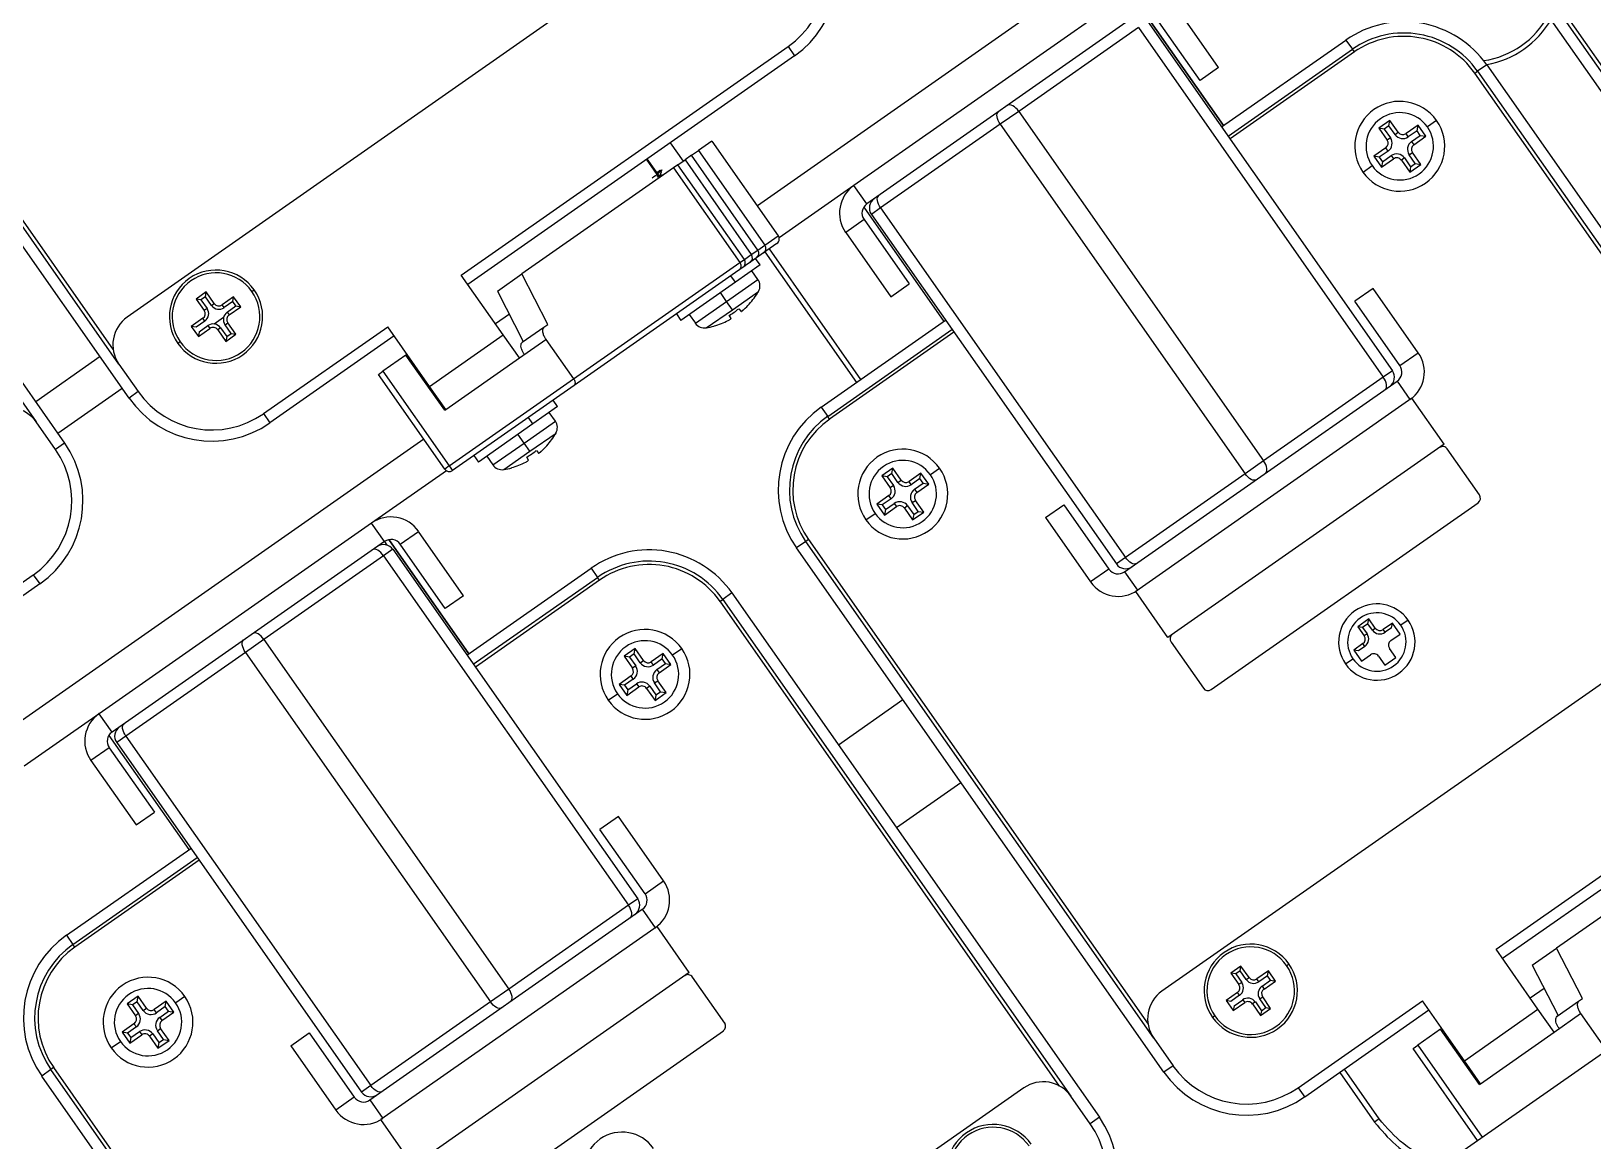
# Model space of a CAD drawing. Header units: millimetres. Extents: x 152904052 to 153933663, y 538271515 to 539240469.
# Drawn here: x 153458911.6 to 153459050.6, y 538574038.8 to 538574137.6 of the extents above; entities that cross this region are included whole.
import ezdxf

# ---------------------------------------------------------------- set-up
doc = ezdxf.new("R2010")
doc.units = ezdxf.units.MM
doc.layers.add('POWR', color=5, linetype='Continuous')

msp = doc.modelspace()

# ---------------------------------------------------------------- linework, layer by layer
at = {"layer": 'POWR', "color": 7}
for p, q in [((153458888.67, 538574152.41), (153458918.9, 538574109.25)), ((153458920.3, 538574104.97), (153458887.61, 538574151.66)), ((153458919.4, 538574108), (153458888.43, 538574152.24)), ((153458975.02, 538574150.61), (153458920.14, 538574112.18)), ((153459013.7, 538574148.34), (153458976.22, 538574122.09)), ((153458881.05, 538574147.07), (153458912.03, 538574102.84)), ((153458881.87, 538574147.65), (153458914.57, 538574100.96)), ((153459009.06, 538574140.87), (153458984.81, 538574123.9)), ((153459017.25, 538574134.4), (153459013.24, 538574140.14)), ((153459010.21, 538574139.24), (153458985.96, 538574122.26)), ((153459017.71, 538574129.23), (153459010.58, 538574139.4)), ((153459010.58, 538574139.4), (153459017.71, 538574129.23)), ((153459010.95, 538574138.53), (153459032.74, 538574107.4)), ((153459015.62, 538574133.26), (153459011.6, 538574138.99)), ((153459079.56, 538574091.97), (153459046.87, 538574138.66)), ((153459078.66, 538574095), (153459047.69, 538574139.23)), ((153459047.93, 538574139.41), (153459078.16, 538574096.24)), ((153459010.13, 538574137.96), (153458999.48, 538574130.5)), ((153459010.13, 538574137.96), (153459031.92, 538574106.83)), ((153458949.87, 538574115.91), (153458978.95, 538574136.27)), ((153458978.95, 538574136.27), (153458979.53, 538574135.46)), ((153459017.54, 538574129.11), (153459028.6, 538574136.85)), ((153459018.11, 538574128.29), (153459029.17, 538574136.04)), ((153459029.35, 538574135.79), (153459018.29, 538574128.05)), ((153459028.6, 538574136.85), (153459029.17, 538574136.04)), ((153459029.35, 538574135.79), (153459029.17, 538574136.04)), ((153458979.53, 538574135.46), (153458950.45, 538574115.09)), ((153459017.25, 538574134.4), (153459015.62, 538574133.26)), ((153459041.13, 538574134.64), (153459040.32, 538574134.07)), ((153459041.13, 538574134.64), (153459073.83, 538574087.95)), ((153458864.09, 538573915.45), (153459175.82, 538574133.73)), ((153459040.07, 538574133.9), (153459040.32, 538574134.07)), ((153459070.29, 538574090.74), (153459040.07, 538574133.9)), ((153459040.32, 538574134.07), (153459071.29, 538574089.84)), ((153458999.48, 538574130.5), (153458997.84, 538574129.35)), ((153458999.48, 538574130.5), (153459021.27, 538574099.37)), ((153458997.84, 538574129.35), (153458987.19, 538574121.9)), ((153458997.84, 538574129.35), (153459019.63, 538574098.23)), ((153459032.51, 538574129.7), (153459031.53, 538574129.01)), ((153459031.53, 538574129.01), (153459032.27, 538574127.95)), ((153459032.01, 538574128.93), (153459031.53, 538574129.01)), ((153459032.42, 538574129.21), (153459032.01, 538574128.93)), ((153459032.01, 538574128.93), (153459032.56, 538574128.15)), ((153459032.42, 538574129.21), (153459032.51, 538574129.7)), ((153459032.97, 538574128.44), (153459032.42, 538574129.21)), ((153459033.25, 538574128.64), (153459032.51, 538574129.7)), ((153459035.02, 538574129.26), (153459033.95, 538574128.52)), ((153459034.93, 538574128.77), (153459034.15, 538574128.23)), ((153459034.93, 538574128.77), (153459035.02, 538574129.26)), ((153459035.21, 538574128.36), (153459034.93, 538574128.77)), ((153459035.7, 538574128.28), (153459035.02, 538574129.26)), ((153459036.67, 538574129.69), (153459035.85, 538574129.11)), ((153458968.47, 538574127.71), (153458969.62, 538574126.07)), ((153458972.17, 538574127.86), (153458970.98, 538574127.03)), ((153458972.17, 538574127.86), (153458978.08, 538574119.43)), ((153459032.56, 538574128.15), (153459032.27, 538574127.95)), ((153459032.97, 538574128.44), (153459033.25, 538574128.64)), ((153459034.15, 538574128.23), (153459033.95, 538574128.52)), ((153459034.44, 538574127.82), (153459035.21, 538574128.36)), ((153459034.44, 538574127.82), (153459034.64, 538574127.53)), ((153459034.64, 538574127.53), (153459035.7, 538574128.28)), ((153459035.21, 538574128.36), (153459035.7, 538574128.28)), ((153458967.5, 538574124.59), (153458966.35, 538574126.23)), ((153458967.57, 538574124.64), (153458966.42, 538574126.28)), ((153458969.15, 538574125.75), (153458969.78, 538574126.19)), ((153458970.35, 538574126.59), (153458969.78, 538574126.19)), ((153458969.78, 538574126.19), (153458975.68, 538574117.75)), ((153458970.35, 538574126.59), (153458970.98, 538574127.03)), ((153458976.26, 538574118.15), (153458970.35, 538574126.59)), ((153458976.26, 538574118.15), (153458970.35, 538574126.59)), ((153458970.35, 538574126.59), (153458970.35, 538574126.59)), ((153458970.98, 538574127.03), (153458976.88, 538574118.59)), ((153459032.15, 538574127.25), (153459031.08, 538574126.51)), ((153459031.08, 538574126.51), (153459031.77, 538574125.53)), ((153459031.57, 538574126.42), (153459031.08, 538574126.51)), ((153459032.35, 538574126.97), (153459031.57, 538574126.42)), ((153459031.57, 538574126.42), (153459031.86, 538574126.01)), ((153459031.77, 538574125.53), (153459032.84, 538574126.27)), ((153459031.86, 538574126.01), (153459031.77, 538574125.53)), ((153459031.86, 538574126.01), (153459032.64, 538574126.56)), ((153459032.35, 538574126.97), (153459032.15, 538574127.25)), ((153459032.64, 538574126.56), (153459032.84, 538574126.27)), ((153459033.82, 538574126.35), (153459033.53, 538574126.15)), ((153459033.53, 538574126.15), (153459034.28, 538574125.08)), ((153459033.82, 538574126.35), (153459034.36, 538574125.57)), ((153459034.23, 538574126.63), (153459034.52, 538574126.84)), ((153459034.77, 538574125.86), (153459034.23, 538574126.63)), ((153459035.26, 538574125.77), (153459034.52, 538574126.84)), ((153458968.76, 538574125.48), (153458955.26, 538574116.02)), ((153458967.53, 538574125.22), (153458967.3, 538574125.02)), ((153458967.36, 538574125.1), (153458967.53, 538574125.22)), ((153458967.81, 538574124.81), (153458967.62, 538574124.81)), ((153458969.15, 538574125.74), (153458968.76, 538574125.48)), ((153458968.76, 538574125.48), (153458974.67, 538574117.04)), ((153458975.06, 538574117.31), (153458969.15, 538574125.75)), ((153458969.15, 538574125.74), (153458969.15, 538574125.75)), ((153458975.06, 538574117.31), (153458969.15, 538574125.74)), ((153459030.12, 538574125.1), (153459030.94, 538574125.67)), ((153459034.28, 538574125.08), (153459035.26, 538574125.77)), ((153459034.36, 538574125.57), (153459034.28, 538574125.08)), ((153459034.36, 538574125.57), (153459034.77, 538574125.86)), ((153459034.77, 538574125.86), (153459035.26, 538574125.77)), ((153458984.81, 538574123.9), (153458978.15, 538574119.23)), ((153458985.96, 538574122.26), (153458984.81, 538574123.9)), ((153458985.68, 538574121.96), (153458992.8, 538574111.79)), ((153458987.19, 538574121.9), (153458986.37, 538574121.32)), ((153458986.41, 538574122.57), (153458986.43, 538574122.55)), ((153458987.19, 538574121.9), (153459008.99, 538574090.77)), ((153458985.72, 538574120.87), (153458984.08, 538574119.72)), ((153458985.72, 538574120.87), (153458989.73, 538574115.13)), ((153458986.37, 538574121.32), (153459008.17, 538574090.2)), ((153458976.88, 538574118.59), (153458978.08, 538574119.43)), ((153458984.08, 538574119.72), (153458988.09, 538574113.98)), ((153458975.06, 538574117.31), (153458975.68, 538574117.75)), ((153458975.68, 538574117.75), (153458976.26, 538574118.15)), ((153458976.32, 538574117.59), (153458976.13, 538574117.45)), ((153458976.26, 538574118.15), (153458976.88, 538574118.59)), ((153458976.26, 538574118.15), (153458976.26, 538574118.15)), ((153458976.35, 538574117.61), (153458976.31, 538574117.67)), ((153458976.35, 538574117.61), (153458976.32, 538574117.59)), ((153458976.76, 538574117.89), (153458976.35, 538574117.61)), ((153458977.96, 538574118.73), (153458976.76, 538574117.89)), ((153458976.89, 538574117.98), (153458985.03, 538574106.35)), ((153458985.44, 538574106.63), (153458977.3, 538574118.27)), ((153458959.86, 538574106.67), (153458974.67, 538574117.04)), ((153458974.56, 538574116.35), (153458959.9, 538574106.09)), ((153458976.46, 538574116.83), (153458974.27, 538574115.29)), ((153458974.93, 538574116.61), (153458974.56, 538574116.35)), ((153458974.67, 538574117.04), (153458975.06, 538574117.31)), ((153458975.12, 538574116.75), (153458974.93, 538574116.61)), ((153458975.06, 538574117.31), (153458975.06, 538574117.31)), ((153458975.15, 538574116.77), (153458975.11, 538574116.83)), ((153458975.15, 538574116.77), (153458975.12, 538574116.75)), ((153458975.56, 538574117.05), (153458975.15, 538574116.77)), ((153458976.13, 538574117.45), (153458975.56, 538574117.05)), ((153458976.27, 538574115.53), (153458975.72, 538574116.31)), ((153458976.46, 538574116.83), (153458976.06, 538574117.4)), ((153458953.6, 538574110.59), (153458949.87, 538574115.91)), ((153458953.09, 538574114.5), (153458955.26, 538574116.02)), ((153458957.56, 538574111.52), (153458955.26, 538574116.02)), ((153458974.27, 538574115.29), (153458969.41, 538574111.89)), ((153458973.48, 538574113.58), (153458976.27, 538574115.53)), ((153458974.27, 538574115.29), (153458973.86, 538574115.86)), ((153458988.09, 538574113.98), (153458989.73, 538574115.13)), ((153458927.17, 538574114.42), (153458926.27, 538574113.79)), ((153458926.27, 538574113.79), (153458926.99, 538574112.77)), ((153458926.7, 538574113.72), (153458926.27, 538574113.79)), ((153458927.1, 538574113.99), (153458926.7, 538574113.72)), ((153458926.7, 538574113.72), (153458927.24, 538574112.94)), ((153458927.1, 538574113.99), (153458927.17, 538574114.42)), ((153458927.64, 538574113.22), (153458927.1, 538574113.99)), ((153458927.89, 538574113.4), (153458927.17, 538574114.42)), ((153458927.64, 538574113.22), (153458927.89, 538574113.4)), ((153458929.61, 538574113.99), (153458928.59, 538574113.28)), ((153458929.54, 538574113.56), (153458928.76, 538574113.02)), ((153458929.54, 538574113.56), (153458929.61, 538574113.99)), ((153458929.81, 538574113.17), (153458929.54, 538574113.56)), ((153458930.24, 538574113.09), (153458929.61, 538574113.99)), ((153458931.24, 538574114.46), (153458931.44, 538574114.6)), ((153458953.09, 538574114.5), (153458955.39, 538574110)), ((153458970.7, 538574111.63), (153458973.48, 538574113.58)), ((153458973.48, 538574113.58), (153458972.94, 538574114.36)), ((153458974, 538574112.84), (153458973.48, 538574113.58)), ((153458974, 538574112.84), (153458976.32, 538574114.47)), ((153458975.92, 538574113.88), (153458975.93, 538574113.86)), ((153459031.02, 538574114.74), (153459029.38, 538574113.6)), ((153459033.4, 538574107.86), (153459029.38, 538574113.6)), ((153459035.03, 538574109.01), (153459031.02, 538574114.74)), ((153458926.87, 538574112.07), (153458925.84, 538574111.35)), ((153458927.04, 538574111.82), (153458926.87, 538574112.07)), ((153458927.24, 538574112.94), (153458926.99, 538574112.77)), ((153458928.72, 538574112.15), (153458927.88, 538574111.56)), ((153458928.76, 538574113.02), (153458928.59, 538574113.28)), ((153458929.04, 538574112.63), (153458929.81, 538574113.17)), ((153458929.04, 538574112.63), (153458929.22, 538574112.37)), ((153458929.22, 538574112.37), (153458930.24, 538574113.09)), ((153458929.81, 538574113.17), (153458930.24, 538574113.09)), ((153458954.15, 538574112.43), (153458952.91, 538574111.57)), ((153458969.01, 538574112.47), (153458969.41, 538574111.89)), ((153458970.15, 538574112.41), (153458970.7, 538574111.63)), ((153458971.67, 538574111.22), (153458974, 538574112.84)), ((153458973.88, 538574112.06), (153458973.72, 538574112.34)), ((153458974.57, 538574112.93), (153458974.77, 538574112.69)), ((153458925.84, 538574111.35), (153458926.47, 538574110.45)), ((153458926.27, 538574111.28), (153458925.84, 538574111.35)), ((153458927.04, 538574111.82), (153458926.27, 538574111.28)), ((153458926.47, 538574110.45), (153458927.5, 538574111.17)), ((153458926.55, 538574110.88), (153458926.47, 538574110.45)), ((153458926.55, 538574110.88), (153458927.32, 538574111.42)), ((153458927.32, 538574111.42), (153458927.5, 538574111.17)), ((153458928.45, 538574111.22), (153458928.19, 538574111.05)), ((153458928.19, 538574111.05), (153458928.91, 538574110.02)), ((153458928.45, 538574111.22), (153458928.99, 538574110.45)), ((153458928.84, 538574111.5), (153458929.1, 538574111.68)), ((153458929.38, 538574110.73), (153458928.84, 538574111.5)), ((153458928.91, 538574110.02), (153458929.81, 538574110.65)), ((153458928.99, 538574110.45), (153458929.38, 538574110.73)), ((153458929.81, 538574110.65), (153458929.1, 538574111.68)), ((153458929.38, 538574110.73), (153458929.81, 538574110.65)), ((153458932.26, 538574103.58), (153458943.32, 538574111.32)), ((153458947.05, 538574106), (153458943.32, 538574111.32)), ((153458955.3, 538574109.95), (153458957.22, 538574111.29)), ((153458957.22, 538574111.29), (153458957.56, 538574111.52)), ((153458972.38, 538574111.37), (153458972.37, 538574111.39)), ((153458981.91, 538574104.16), (153458992.97, 538574111.9)), ((153458982.48, 538574103.34), (153458993.54, 538574111.08)), ((153458993.71, 538574110.84), (153458982.65, 538574103.1)), ((153458924.85, 538574109.99), (153458924.64, 538574109.84)), ((153458926.5, 538574110.59), (153458926.42, 538574110.53)), ((153458928.99, 538574110.45), (153458928.91, 538574110.02)), ((153458943.89, 538574110.5), (153458932.84, 538574102.76)), ((153458947.05, 538574106), (153458953.6, 538574110.59)), ((153458955.04, 538574108.54), (153458953.6, 538574110.59)), ((153458955.04, 538574108.54), (153458957.4, 538574110.19)), ((153458957.4, 538574110.19), (153458959.86, 538574106.67)), ((153458917.72, 538574108.66), (153458911.99, 538574104.64)), ((153458919.4, 538574108), (153458921.12, 538574105.54)), ((153458944.94, 538574108.8), (153458942.9, 538574107.36)), ((153458944.94, 538574108.8), (153458945.04, 538574108.87)), ((153458948.39, 538574103.88), (153458944.94, 538574108.8)), ((153458948.48, 538574103.95), (153458955.04, 538574108.54)), ((153459033.4, 538574107.86), (153459035.03, 538574109.01)), ((153458942.49, 538574107.08), (153458942.9, 538574107.36)), ((153458948.39, 538574098.64), (153458942.49, 538574107.08)), ((153458942.9, 538574107.36), (153458948.8, 538574098.93)), ((153458948.8, 538574098.93), (153458959.86, 538574106.67)), ((153459008.9, 538574089.49), (153459033.15, 538574106.47)), ((153459031.92, 538574106.83), (153459021.27, 538574099.37)), ((153459032.74, 538574107.4), (153459031.92, 538574106.83)), ((153459033.15, 538574106.47), (153459034.3, 538574104.83)), ((153458919.7, 538574105.83), (153458913.97, 538574101.82)), ((153458921.12, 538574105.54), (153458920.3, 538574104.97)), ((153458948.48, 538574103.95), (153458947.05, 538574106)), ((153458959.9, 538574106.09), (153458949.09, 538574098.52)), ((153458948.15, 538574104.21), (153458948.21, 538574104.34)), ((153458948.21, 538574104.13), (153458948.31, 538574104.2)), ((153458948.39, 538574103.88), (153458948.48, 538574103.95)), ((153458958.44, 538574104.21), (153458956.24, 538574102.67)), ((153458958.24, 538574102.91), (153458957.7, 538574103.69)), ((153458958.44, 538574104.21), (153458958.04, 538574104.78)), ((153458981.91, 538574104.16), (153458982.48, 538574103.34)), ((153459034.46, 538574104.95), (153459009.89, 538574087.74)), ((153459037.33, 538574100.85), (153459034.46, 538574104.95)), ((153458913.75, 538574100.38), (153458912.03, 538574102.84)), ((153458932.26, 538574103.58), (153458932.84, 538574102.76)), ((153458956.24, 538574102.67), (153458951.39, 538574099.27)), ((153458955.46, 538574100.96), (153458958.24, 538574102.91)), ((153458956.24, 538574102.67), (153458955.84, 538574103.24)), ((153458982.65, 538574103.1), (153458982.48, 538574103.34)), ((153458946.53, 538574101.3), (153458909.04, 538574075.05)), ((153458914.57, 538574100.96), (153458913.75, 538574100.38)), ((153458952.67, 538574099.01), (153458955.46, 538574100.96)), ((153458955.46, 538574100.96), (153458954.91, 538574101.74)), ((153458955.97, 538574100.23), (153458955.46, 538574100.96)), ((153458955.97, 538574100.23), (153458958.3, 538574101.85)), ((153458957.9, 538574101.26), (153458957.91, 538574101.24)), ((153458950.99, 538574099.85), (153458951.39, 538574099.27)), ((153458952.13, 538574099.79), (153458952.67, 538574099.01)), ((153458953.65, 538574098.6), (153458955.97, 538574100.23)), ((153458955.86, 538574099.45), (153458955.7, 538574099.72)), ((153458956.55, 538574100.31), (153458956.75, 538574100.07)), ((153459037.33, 538574100.85), (153459012.75, 538574083.64)), ((153459040.48, 538574096.35), (153459037.62, 538574100.44)), ((153458948.54, 538574098.5), (153458941.89, 538574093.84)), ((153458948.8, 538574098.93), (153458948.39, 538574098.64)), ((153458948.8, 538574098.93), (153458949.09, 538574098.52)), ((153458954.36, 538574098.75), (153458954.35, 538574098.77)), ((153458988.27, 538574098.73), (153458987.29, 538574098.04)), ((153458988.19, 538574098.24), (153458987.78, 538574097.96)), ((153458988.19, 538574098.24), (153458988.27, 538574098.73)), ((153458988.73, 538574097.46), (153458988.19, 538574098.24)), ((153458989.02, 538574097.67), (153458988.27, 538574098.73)), ((153458990.78, 538574098.29), (153458989.72, 538574097.54)), ((153458990.69, 538574097.8), (153458990.78, 538574098.29)), ((153458991.47, 538574097.31), (153458990.78, 538574098.29)), ((153458992.44, 538574098.71), (153458991.62, 538574098.14)), ((153459019.63, 538574098.23), (153459008.99, 538574090.77)), ((153459021.27, 538574099.37), (153459019.63, 538574098.23)), ((153458987.29, 538574098.04), (153458988.04, 538574096.98)), ((153458987.78, 538574097.96), (153458987.29, 538574098.04)), ((153458987.78, 538574097.96), (153458988.32, 538574097.18)), ((153458988.32, 538574097.18), (153458988.04, 538574096.98)), ((153458988.73, 538574097.46), (153458989.02, 538574097.67)), ((153458989.92, 538574097.25), (153458989.72, 538574097.54)), ((153458990.69, 538574097.8), (153458989.92, 538574097.25)), ((153458990.2, 538574096.85), (153458990.98, 538574097.39)), ((153458990.2, 538574096.85), (153458990.4, 538574096.56)), ((153458990.4, 538574096.56), (153458991.47, 538574097.31)), ((153458990.98, 538574097.39), (153458990.69, 538574097.8)), ((153458990.98, 538574097.39), (153458991.47, 538574097.31)), ((153458987.91, 538574096.28), (153458986.85, 538574095.53)), ((153458986.85, 538574095.53), (153458987.54, 538574094.55)), ((153458987.34, 538574095.45), (153458986.85, 538574095.53)), ((153458988.12, 538574095.99), (153458987.34, 538574095.45)), ((153458987.34, 538574095.45), (153458987.62, 538574095.04)), ((153458987.62, 538574095.04), (153458988.4, 538574095.59)), ((153458988.12, 538574095.99), (153458987.91, 538574096.28)), ((153458988.4, 538574095.59), (153458988.6, 538574095.3)), ((153458989.59, 538574095.38), (153458989.3, 538574095.17)), ((153458989.59, 538574095.38), (153458990.13, 538574094.6)), ((153458989.99, 538574095.66), (153458990.28, 538574095.86)), ((153458990.54, 538574094.88), (153458989.99, 538574095.66)), ((153458991.03, 538574094.8), (153458990.28, 538574095.86)), ((153459001.86, 538574094.32), (153459003.5, 538574095.47)), ((153459003.5, 538574095.47), (153459007.51, 538574089.74)), ((153459016.61, 538574079.02), (153459040.36, 538574095.65)), ((153458985.88, 538574094.13), (153458986.7, 538574094.7)), ((153458987.54, 538574094.55), (153458988.6, 538574095.3)), ((153458987.62, 538574095.04), (153458987.54, 538574094.55)), ((153458989.3, 538574095.17), (153458990.04, 538574094.11)), ((153458990.04, 538574094.11), (153458991.03, 538574094.8)), ((153458990.13, 538574094.6), (153458990.04, 538574094.11)), ((153458990.13, 538574094.6), (153458990.54, 538574094.88)), ((153458990.54, 538574094.88), (153458991.03, 538574094.8)), ((153459001.86, 538574094.32), (153459005.87, 538574088.59)), ((153458941.89, 538574093.84), (153458917.64, 538574076.86)), ((153458943.04, 538574092.2), (153458941.89, 538574093.84)), ((153458944.43, 538574091.96), (153458946.07, 538574093.1)), ((153458950.08, 538574087.37), (153458946.07, 538574093.1)), ((153458943.04, 538574092.2), (153458918.79, 538574075.22)), ((153458943.77, 538574091.5), (153458942.96, 538574090.92)), ((153458943.03, 538574092.2), (153458943.25, 538574091.88)), ((153458950.54, 538574082.19), (153458943.41, 538574092.36)), ((153458943.41, 538574092.36), (153458950.54, 538574082.19)), ((153458943.77, 538574091.5), (153458965.57, 538574060.37)), ((153458948.44, 538574086.22), (153458944.43, 538574091.96)), ((153458980.52, 538574092.2), (153458979.7, 538574091.63)), ((153459012.39, 538574044.93), (153458979.7, 538574091.63)), ((153458980.76, 538574092.37), (153458980.52, 538574092.2)), ((153459011.49, 538574047.97), (153458980.52, 538574092.2)), ((153458980.76, 538574092.37), (153459010.99, 538574049.21)), ((153458942.96, 538574090.92), (153458932.31, 538574083.47)), ((153458942.96, 538574090.92), (153458964.75, 538574059.8)), ((153458950.37, 538574082.08), (153458961.43, 538574089.82)), ((153458961.43, 538574089.82), (153458962, 538574089)), ((153459008.99, 538574090.77), (153459008.17, 538574090.2)), ((153459067.11, 538574090.57), (153459012.23, 538574052.14)), ((153458882.7, 538574068.88), (153458911.78, 538574089.24)), ((153458912.36, 538574088.42), (153458883.28, 538574068.06)), ((153458911.78, 538574089.24), (153458912.36, 538574088.42)), ((153458950.94, 538574081.26), (153458962, 538574089)), ((153458962.17, 538574088.76), (153458951.12, 538574081.01)), ((153458962.17, 538574088.76), (153458962, 538574089)), ((153459007.51, 538574089.74), (153459005.87, 538574088.59)), ((153459008.9, 538574089.49), (153459010.05, 538574087.85)), ((153458950.08, 538574087.37), (153458948.44, 538574086.22)), ((153458972.9, 538574086.87), (153458973.14, 538574087.04)), ((153458973.96, 538574087.61), (153458973.14, 538574087.04)), ((153458973.14, 538574087.04), (153459004.12, 538574042.8)), ((153458973.96, 538574087.61), (153459006.66, 538574040.92)), ((153459012.75, 538574083.64), (153459009.89, 538574087.74)), ((153459003.12, 538574043.7), (153458972.9, 538574086.87)), ((153459030.64, 538574085.3), (153459029.66, 538574084.61)), ((153459029.66, 538574084.61), (153459030.23, 538574083.79)), ((153459030.08, 538574084.54), (153459029.66, 538574084.61)), ((153459030.56, 538574084.87), (153459030.08, 538574084.54)), ((153459030.08, 538574084.54), (153459030.48, 538574083.97)), ((153459030.56, 538574084.87), (153459030.64, 538574085.3)), ((153459030.96, 538574084.31), (153459030.56, 538574084.87)), ((153459031.21, 538574084.48), (153459030.64, 538574085.3)), ((153459030.96, 538574084.31), (153459031.21, 538574084.48)), ((153459032.73, 538574084.93), (153459031.91, 538574084.36)), ((153459032.08, 538574084.11), (153459031.91, 538574084.36)), ((153459032.65, 538574084.5), (153459032.08, 538574084.11)), ((153459032.65, 538574084.5), (153459032.73, 538574084.93)), ((153459033.42, 538574083.95), (153459032.73, 538574084.93)), ((153459034.14, 538574085.19), (153459033.48, 538574084.73)), ((153458932.31, 538574083.47), (153458930.67, 538574082.32)), ((153458932.31, 538574083.47), (153458954.1, 538574052.34)), ((153459013.04, 538574083.23), (153459015.91, 538574079.14)), ((153459030.11, 538574083.1), (153459029.29, 538574082.52)), ((153459030.28, 538574082.85), (153459029.71, 538574082.45)), ((153459030.28, 538574082.85), (153459030.11, 538574083.1)), ((153459030.48, 538574083.97), (153459030.23, 538574083.79)), ((153459032.6, 538574083.38), (153459033.42, 538574083.95)), ((153458930.67, 538574082.32), (153458920.02, 538574074.86)), ((153458930.67, 538574082.32), (153458952.46, 538574051.19)), ((153458965.34, 538574082.67), (153458964.35, 538574081.98)), ((153458964.84, 538574081.9), (153458964.35, 538574081.98)), ((153458964.35, 538574081.98), (153458965.1, 538574080.92)), ((153458965.25, 538574082.18), (153458964.84, 538574081.9)), ((153458964.84, 538574081.9), (153458965.39, 538574081.12)), ((153458965.25, 538574082.18), (153458965.34, 538574082.67)), ((153458965.8, 538574081.4), (153458965.25, 538574082.18)), ((153458966.08, 538574081.61), (153458965.34, 538574082.67)), ((153458965.8, 538574081.4), (153458966.08, 538574081.61)), ((153458967.84, 538574082.23), (153458966.78, 538574081.48)), ((153458966.98, 538574081.19), (153458966.78, 538574081.48)), ((153458967.76, 538574081.74), (153458966.98, 538574081.19)), ((153458967.76, 538574081.74), (153458967.84, 538574082.23)), ((153458968.04, 538574081.33), (153458967.76, 538574081.74)), ((153458968.53, 538574081.24), (153458967.84, 538574082.23)), ((153458969.5, 538574082.65), (153458968.68, 538574082.08)), ((153459028.57, 538574081.29), (153459029.22, 538574081.74)), ((153459029.29, 538574082.52), (153459029.98, 538574081.54)), ((153459029.71, 538574082.45), (153459029.29, 538574082.52)), ((153459029.98, 538574081.54), (153459030.79, 538574082.11)), ((153459031.49, 538574081.99), (153459032.06, 538574081.17)), ((153459032.06, 538574081.17), (153459033.05, 538574081.86)), ((153459033.05, 538574081.86), (153459032.47, 538574082.68)), ((153458964.98, 538574080.22), (153458963.91, 538574079.47)), ((153458965.18, 538574079.93), (153458964.98, 538574080.22)), ((153458965.39, 538574081.12), (153458965.1, 538574080.92)), ((153458967.27, 538574080.79), (153458968.04, 538574081.33)), ((153458967.27, 538574080.79), (153458967.47, 538574080.5)), ((153458967.47, 538574080.5), (153458968.53, 538574081.24)), ((153458968.04, 538574081.33), (153458968.53, 538574081.24)), ((153458964.4, 538574079.39), (153458963.91, 538574079.47)), ((153458963.91, 538574079.47), (153458964.6, 538574078.49)), ((153458965.18, 538574079.93), (153458964.4, 538574079.39)), ((153458964.4, 538574079.39), (153458964.69, 538574078.98)), ((153458964.6, 538574078.49), (153458965.67, 538574079.24)), ((153458964.69, 538574078.98), (153458964.6, 538574078.49)), ((153458964.69, 538574078.98), (153458965.46, 538574079.53)), ((153458965.46, 538574079.53), (153458965.67, 538574079.24)), ((153458966.65, 538574079.32), (153458966.36, 538574079.11)), ((153458966.36, 538574079.11), (153458967.11, 538574078.05)), ((153458966.65, 538574079.32), (153458967.19, 538574078.54)), ((153458967.06, 538574079.6), (153458967.35, 538574079.8)), ((153458967.6, 538574078.82), (153458967.06, 538574079.6)), ((153458967.11, 538574078.05), (153458968.09, 538574078.74)), ((153458967.19, 538574078.54), (153458967.6, 538574078.82)), ((153458968.09, 538574078.74), (153458967.35, 538574079.8)), ((153458967.6, 538574078.82), (153458968.09, 538574078.74)), ((153458962.95, 538574078.07), (153458963.77, 538574078.64)), ((153458967.19, 538574078.54), (153458967.11, 538574078.05)), ((153458983.43, 538574074.1), (153458989.16, 538574078.11)), ((153458917.64, 538574076.86), (153458910.98, 538574072.2)), ((153458918.79, 538574075.22), (153458917.64, 538574076.86)), ((153459041.96, 538574055.88), (153459071.04, 538574076.24)), ((153458918.51, 538574074.93), (153458925.63, 538574064.76)), ((153458920.02, 538574074.86), (153458919.2, 538574074.29)), ((153458919.24, 538574075.54), (153458919.26, 538574075.52)), ((153458920.02, 538574074.86), (153458941.82, 538574043.74)), ((153459071.62, 538574075.42), (153459042.54, 538574055.06)), ((153458918.54, 538574073.83), (153458916.91, 538574072.68)), ((153458918.54, 538574073.83), (153458922.56, 538574068.1)), ((153458919.2, 538574074.29), (153458941, 538574043.16)), ((153458916.91, 538574072.68), (153458920.92, 538574066.95)), ((153458988.59, 538574066.72), (153458994.32, 538574070.74)), ((153458920.92, 538574066.95), (153458922.56, 538574068.1)), ((153458963.85, 538574067.71), (153458962.21, 538574066.56)), ((153458967.86, 538574061.98), (153458963.85, 538574067.71)), ((153458966.23, 538574060.83), (153458962.21, 538574066.56)), ((153458914.74, 538574057.13), (153458925.8, 538574064.87)), ((153459060.85, 538574065.44), (153459047.35, 538574055.99)), ((153458915.31, 538574056.31), (153458926.37, 538574064.05)), ((153458926.54, 538574063.81), (153458915.48, 538574056.06)), ((153458966.23, 538574060.83), (153458967.86, 538574061.98)), ((153458941.73, 538574042.46), (153458965.98, 538574059.44)), ((153458964.75, 538574059.8), (153458954.1, 538574052.34)), ((153458965.57, 538574060.37), (153458964.75, 538574059.8)), ((153458965.98, 538574059.44), (153458967.13, 538574057.8)), ((153458967.29, 538574057.91), (153458942.72, 538574040.71)), ((153458970.16, 538574053.82), (153458967.29, 538574057.91)), ((153458914.74, 538574057.13), (153458915.31, 538574056.31)), ((153458915.48, 538574056.06), (153458915.31, 538574056.31)), ((153459045.69, 538574050.55), (153459041.96, 538574055.88)), ((153459045.18, 538574054.47), (153459047.35, 538574055.99)), ((153459049.65, 538574051.49), (153459047.35, 538574055.99)), ((153458970.16, 538574053.82), (153458945.58, 538574036.61)), ((153459019.26, 538574054.39), (153459018.36, 538574053.75)), ((153459018.36, 538574053.75), (153459019.08, 538574052.73)), ((153459018.79, 538574053.68), (153459018.36, 538574053.75)), ((153459019.19, 538574053.96), (153459018.79, 538574053.68)), ((153459018.79, 538574053.68), (153459019.33, 538574052.91)), ((153459019.19, 538574053.96), (153459019.26, 538574054.39)), ((153459019.73, 538574053.19), (153459019.19, 538574053.96)), ((153459019.98, 538574053.36), (153459019.26, 538574054.39)), ((153459021.7, 538574053.96), (153459020.68, 538574053.24)), ((153459021.63, 538574053.53), (153459021.7, 538574053.96)), ((153459022.33, 538574053.05), (153459021.7, 538574053.96)), ((153459023.33, 538574054.42), (153459023.53, 538574054.57)), ((153459045.18, 538574054.47), (153459047.48, 538574049.97)), ((153458954.1, 538574052.34), (153458952.46, 538574051.19)), ((153458973.31, 538574049.31), (153458970.45, 538574053.41)), ((153459019.33, 538574052.91), (153459019.08, 538574052.73)), ((153459019.73, 538574053.19), (153459019.98, 538574053.36)), ((153459020.85, 538574052.99), (153459020.68, 538574053.24)), ((153459021.63, 538574053.53), (153459020.85, 538574052.99)), ((153459021.13, 538574052.59), (153459021.9, 538574053.13)), ((153459021.13, 538574052.59), (153459021.31, 538574052.34)), ((153459021.31, 538574052.34), (153459022.33, 538574053.05)), ((153459021.9, 538574053.13), (153459021.63, 538574053.53)), ((153459021.9, 538574053.13), (153459022.33, 538574053.05)), ((153459046.24, 538574052.4), (153459045, 538574051.53)), ((153458921.1, 538574051.7), (153458920.12, 538574051.01)), ((153458920.12, 538574051.01), (153458920.87, 538574049.94)), ((153458920.61, 538574050.92), (153458920.12, 538574051.01)), ((153458921.02, 538574051.21), (153458920.61, 538574050.92)), ((153458920.61, 538574050.92), (153458921.15, 538574050.15)), ((153458921.02, 538574051.21), (153458921.1, 538574051.7)), ((153458921.56, 538574050.43), (153458921.02, 538574051.21)), ((153458921.85, 538574050.63), (153458921.1, 538574051.7)), ((153458923.61, 538574051.25), (153458922.55, 538574050.51)), ((153458923.52, 538574050.77), (153458923.61, 538574051.25)), ((153458924.3, 538574050.27), (153458923.61, 538574051.25)), ((153458925.27, 538574051.68), (153458924.45, 538574051.11)), ((153458952.46, 538574051.19), (153458941.82, 538574043.74)), ((153459018.96, 538574052.03), (153459017.93, 538574051.32)), ((153459017.93, 538574051.32), (153459018.56, 538574050.42)), ((153459018.36, 538574051.24), (153459017.93, 538574051.32)), ((153459019.13, 538574051.78), (153459018.36, 538574051.24)), ((153459018.56, 538574050.42), (153459019.59, 538574051.13)), ((153459018.64, 538574050.84), (153459019.41, 538574051.38)), ((153459019.13, 538574051.78), (153459018.96, 538574052.03)), ((153459019.41, 538574051.38), (153459019.59, 538574051.13)), ((153459020.54, 538574051.19), (153459020.28, 538574051.01)), ((153459020.28, 538574051.01), (153459021, 538574049.99)), ((153459020.54, 538574051.19), (153459021.08, 538574050.41)), ((153459020.93, 538574051.47), (153459021.19, 538574051.64)), ((153459021.47, 538574050.69), (153459020.93, 538574051.47)), ((153459021.9, 538574050.62), (153459021.19, 538574051.64)), ((153459024.35, 538574043.54), (153459035.41, 538574051.29)), ((153459039.14, 538574045.96), (153459035.41, 538574051.29)), ((153459047.39, 538574049.91), (153459049.31, 538574051.25)), ((153459049.31, 538574051.25), (153459049.65, 538574051.49)), ((153458921.15, 538574050.15), (153458920.87, 538574049.94)), ((153458921.56, 538574050.43), (153458921.85, 538574050.63)), ((153458922.75, 538574050.22), (153458922.55, 538574050.51)), ((153458923.52, 538574050.77), (153458922.75, 538574050.22)), ((153458923.03, 538574049.81), (153458923.81, 538574050.36)), ((153458923.03, 538574049.81), (153458923.23, 538574049.53)), ((153458923.23, 538574049.53), (153458924.3, 538574050.27)), ((153458923.81, 538574050.36), (153458923.52, 538574050.77)), ((153458923.81, 538574050.36), (153458924.3, 538574050.27)), ((153459016.94, 538574049.95), (153459016.73, 538574049.81)), ((153459018.64, 538574050.84), (153459018.56, 538574050.42)), ((153459021, 538574049.99), (153459021.9, 538574050.62)), ((153459021.08, 538574050.41), (153459021, 538574049.99)), ((153459021.08, 538574050.41), (153459021.47, 538574050.69)), ((153459021.47, 538574050.69), (153459021.9, 538574050.62)), ((153459035.98, 538574050.47), (153459024.93, 538574042.72)), ((153459039.14, 538574045.96), (153459045.69, 538574050.55)), ((153459047.13, 538574048.5), (153459045.69, 538574050.55)), ((153459047.13, 538574048.5), (153459049.49, 538574050.16)), ((153459049.49, 538574050.16), (153459051.78, 538574046.88)), ((153458920.74, 538574049.25), (153458919.68, 538574048.5)), ((153458919.68, 538574048.5), (153458920.37, 538574047.52)), ((153458920.17, 538574048.42), (153458919.68, 538574048.5)), ((153458920.95, 538574048.96), (153458920.17, 538574048.42)), ((153458920.17, 538574048.42), (153458920.45, 538574048.01)), ((153458920.37, 538574047.52), (153458921.43, 538574048.26)), ((153458920.45, 538574048.01), (153458921.23, 538574048.55)), ((153458920.95, 538574048.96), (153458920.74, 538574049.25)), ((153458921.23, 538574048.55), (153458921.43, 538574048.26)), ((153458922.42, 538574048.34), (153458922.13, 538574048.14)), ((153458922.13, 538574048.14), (153458922.87, 538574047.08)), ((153458922.42, 538574048.34), (153458922.96, 538574047.57)), ((153458922.82, 538574048.63), (153458923.11, 538574048.83)), ((153458923.37, 538574047.85), (153458922.82, 538574048.63)), ((153458923.86, 538574047.76), (153458923.11, 538574048.83)), ((153458934.69, 538574047.29), (153458936.33, 538574048.44)), ((153458936.33, 538574048.44), (153458940.34, 538574042.7)), ((153458949.44, 538574031.98), (153458973.19, 538574048.62)), ((153459037.03, 538574048.76), (153459034.99, 538574047.33)), ((153459037.03, 538574048.76), (153459037.13, 538574048.83)), ((153459040.48, 538574043.85), (153459037.03, 538574048.76)), ((153459040.57, 538574043.91), (153459047.13, 538574048.5)), ((153458918.71, 538574047.09), (153458919.53, 538574047.67)), ((153458920.45, 538574048.01), (153458920.37, 538574047.52)), ((153458922.87, 538574047.08), (153458923.86, 538574047.76)), ((153458922.96, 538574047.57), (153458922.87, 538574047.08)), ((153458922.96, 538574047.57), (153458923.37, 538574047.85)), ((153458923.37, 538574047.85), (153458923.86, 538574047.76)), ((153458934.69, 538574047.29), (153458938.7, 538574041.56)), ((153459011.49, 538574047.97), (153459013.21, 538574045.51)), ((153459034.58, 538574047.04), (153459034.99, 538574047.33)), ((153459040.31, 538574038.85), (153459034.58, 538574047.04)), ((153459034.99, 538574047.33), (153459040.72, 538574039.14)), ((153458913.59, 538574045.34), (153458913.35, 538574045.17)), ((153458913.59, 538574045.34), (153458943.82, 538574002.18)), ((153459013.21, 538574045.51), (153459012.39, 538574044.93)), ((153459040.57, 538574043.91), (153459039.14, 538574045.96)), ((153458913.35, 538574045.17), (153458912.53, 538574044.59)), ((153458945.22, 538573997.9), (153458912.53, 538574044.59)), ((153458944.32, 538574000.93), (153458913.35, 538574045.17)), ((153459028.05, 538574044.91), (153459031.14, 538574040.49)), ((153459031.55, 538574040.78), (153459028.46, 538574045.2)), ((153459040.24, 538574044.18), (153459040.3, 538574044.3)), ((153459040.3, 538574044.09), (153459040.4, 538574044.16)), ((153459040.48, 538574043.85), (153459040.57, 538574043.91)), ((153458940.34, 538574042.7), (153458938.7, 538574041.56)), ((153458941.82, 538574043.74), (153458941, 538574043.16)), ((153458999.94, 538574043.54), (153458945.06, 538574005.11)), ((153459005.84, 538574040.35), (153459004.12, 538574042.8)), ((153459024.35, 538574043.54), (153459024.93, 538574042.72)), ((153458941.73, 538574042.46), (153458942.88, 538574040.82)), ((153458945.58, 538574036.61), (153458942.72, 538574040.71)), ((153459006.66, 538574040.92), (153459005.84, 538574040.35)), ((153459031.55, 538574040.78), (153459031.14, 538574040.49))]:
    msp.add_line(p, q, dxfattribs=at)
at = {"layer": 'POWR', "color": 7, "flags": 128}
for points in [[(153458997.84, 538574129.35), (153458997.73, 538574129.52), (153458997.65, 538574129.69), (153458997.59, 538574129.86), (153458997.55, 538574130.02), (153458997.54, 538574130.16), (153458997.56, 538574130.29), (153458997.61, 538574130.39), (153458997.67, 538574130.46)], [(153458999.48, 538574130.5), (153458999.36, 538574130.66), (153458999.23, 538574130.79), (153458999.09, 538574130.91), (153458998.95, 538574131), (153458998.82, 538574131.06), (153458998.69, 538574131.08), (153458998.58, 538574131.07), (153458998.49, 538574131.03)], [(153458987.19, 538574121.9), (153458987.09, 538574122.06), (153458987, 538574122.23), (153458986.94, 538574122.4), (153458986.9, 538574122.56), (153458986.89, 538574122.71), (153458986.91, 538574122.83), (153458986.96, 538574122.93), (153458987.03, 538574123)], [(153459032.09, 538574105.72), (153459032.15, 538574105.8), (153459032.2, 538574105.9), (153459032.22, 538574106.02), (153459032.21, 538574106.17), (153459032.17, 538574106.33), (153459032.11, 538574106.49), (153459032.03, 538574106.66), (153459031.92, 538574106.83)], [(153459020.62, 538574097.69), (153459020.53, 538574097.65), (153459020.42, 538574097.65), (153459020.29, 538574097.67), (153459020.16, 538574097.73), (153459020.02, 538574097.82), (153459019.89, 538574097.93), (153459019.75, 538574098.07), (153459019.63, 538574098.23)], [(153459021.44, 538574098.27), (153459021.51, 538574098.34), (153459021.55, 538574098.44), (153459021.57, 538574098.57), (153459021.56, 538574098.71), (153459021.52, 538574098.87), (153459021.46, 538574099.04), (153459021.38, 538574099.21), (153459021.27, 538574099.37)], [(153458942.96, 538574090.92), (153458942.84, 538574091.08), (153458942.7, 538574091.22), (153458942.57, 538574091.33), (153458942.43, 538574091.42), (153458942.3, 538574091.48), (153458942.17, 538574091.5), (153458942.06, 538574091.5), (153458941.97, 538574091.46)], [(153459009.97, 538574090.24), (153459009.88, 538574090.2), (153459009.77, 538574090.19), (153459009.64, 538574090.22), (153459009.51, 538574090.27), (153459009.37, 538574090.36), (153459009.24, 538574090.48), (153459009.11, 538574090.62), (153459008.99, 538574090.77)], [(153458930.67, 538574082.32), (153458930.56, 538574082.49), (153458930.48, 538574082.66), (153458930.42, 538574082.82), (153458930.38, 538574082.98), (153458930.37, 538574083.13), (153458930.39, 538574083.25), (153458930.44, 538574083.36), (153458930.5, 538574083.43)], [(153458932.31, 538574083.47), (153458932.19, 538574083.62), (153458932.06, 538574083.76), (153458931.92, 538574083.87), (153458931.78, 538574083.96), (153458931.65, 538574084.02), (153458931.52, 538574084.05), (153458931.41, 538574084.04), (153458931.32, 538574084)], [(153458920.02, 538574074.86), (153458919.92, 538574075.03), (153458919.83, 538574075.2), (153458919.77, 538574075.37), (153458919.73, 538574075.53), (153458919.72, 538574075.67), (153458919.74, 538574075.8), (153458919.79, 538574075.9), (153458919.86, 538574075.97)], [(153458964.92, 538574058.69), (153458964.98, 538574058.76), (153458965.03, 538574058.86), (153458965.05, 538574058.99), (153458965.04, 538574059.13), (153458965, 538574059.29), (153458964.94, 538574059.46), (153458964.86, 538574059.63), (153458964.75, 538574059.8)], [(153458954.27, 538574051.23), (153458954.34, 538574051.31), (153458954.38, 538574051.41), (153458954.4, 538574051.53), (153458954.39, 538574051.68), (153458954.35, 538574051.84), (153458954.29, 538574052.01), (153458954.21, 538574052.18), (153458954.1, 538574052.34)], [(153458953.45, 538574050.66), (153458953.36, 538574050.62), (153458953.25, 538574050.61), (153458953.12, 538574050.64), (153458952.99, 538574050.7), (153458952.85, 538574050.79), (153458952.71, 538574050.9), (153458952.58, 538574051.04), (153458952.46, 538574051.19)], [(153458942.8, 538574043.2), (153458942.71, 538574043.16), (153458942.6, 538574043.16), (153458942.47, 538574043.18), (153458942.34, 538574043.24), (153458942.2, 538574043.33), (153458942.07, 538574043.45), (153458941.93, 538574043.58), (153458941.82, 538574043.74)]]:
    msp.add_lwpolyline(points, dxfattribs=at)
at = {"layer": 'POWR', "color": 7}
for centre, radius, start, end in [((153458974.37, 538574142.83), 8, 305, 35), ((153458974.37, 538574142.83), 9, 305, 35), ((153459033.76, 538574129.48), 9, 35, 125), ((153459039.7, 538574142.8), 7.87, 278.5203, 331.4797), ((153459039.7, 538574142.8), 8.25, 280.0889, 330.1031), ((153459033.76, 538574129.48), 8, 35, 125), ((153459033.76, 538574129.48), 7.7, 35, 125), ((153459033.39, 538574127.39), 4, 35, 215), ((153459033.39, 538574127.39), 3, 35, 215), ((153459033.39, 538574127.39), 4, 215, 35), ((153459033.39, 538574127.39), 3, 215, 35), ((153459031.86, 538574127.66), 0.5, 305, 35), ((153459031.86, 538574127.66), 0.851, 305, 35), ((153459033.66, 538574128.93), 0.851, 215, 305), ((153459033.66, 538574128.93), 0.5, 215, 305), ((153459034.93, 538574127.12), 0.851, 125, 215), ((153459034.93, 538574127.12), 0.5, 125, 215), ((153459033.12, 538574125.86), 0.851, 35, 125), ((153459033.12, 538574125.86), 0.5, 35, 125), ((153458986.53, 538574121.44), 3, 125, 215), ((153458986.53, 538574121.44), 1, 125, 215), ((153458987.19, 538574121.9), 1, 125, 215), ((153458975.28, 538574117.46), 0.499, 305.07, 35.0698), ((153458975.85, 538574117.86), 0.5, 305, 35), ((153458975.85, 538574117.86), 0.499, 305.07, 35.0698), ((153458976.37, 538574117.68), 0.103, 217.4159, 246.5165), ((153458976.48, 538574118.3), 0.499, 305.07, 35.0698), ((153458928.04, 538574112.22), 4.15, 35, 215), ((153458974.65, 538574117.02), 0.5, 305, 35), ((153458974.65, 538574117.02), 0.499, 305.07, 35.0698), ((153458975.17, 538574116.84), 0.103, 217.4159, 246.5165), ((153458928.04, 538574112.22), 3.9, 35, 215), ((153458975.45, 538574114.96), 1, 330.8721, 35), ((153458928.04, 538574112.22), 4.15, 215, 35), ((153458928.04, 538574112.22), 3.9, 215, 35), ((153458928.3, 538574113.68), 0.5, 215, 305), ((153458970.62, 538574117.67), 6.52, 312.4848, 324.3917), ((153458970.64, 538574117.64), 6.5, 324.4786, 330.8721), ((153458921.86, 538574109.72), 3, 125, 215), ((153458926.58, 538574112.48), 0.5, 305, 35), ((153458926.58, 538574112.48), 0.807, 305, 35), ((153458928.3, 538574113.68), 0.807, 215, 305), ((153458929.5, 538574111.96), 0.807, 125, 215), ((153458929.5, 538574111.96), 0.5, 125, 215), ((153458970.53, 538574117.79), 6.32, 300.3185, 309.6814), ((153458927.78, 538574110.76), 0.807, 35, 125), ((153458927.78, 538574110.76), 0.5, 35, 125), ((153458971.51, 538574112.21), 1, 215, 279.1279), ((153458970.64, 538574117.64), 6.5, 279.1279, 285.5214), ((153458970.62, 538574117.67), 6.52, 285.6083, 297.5152), ((153459032.58, 538574107.29), 1, 305, 35), ((153459032.58, 538574107.29), 3, 305, 35), ((153459031.92, 538574106.83), 1, 305, 35), ((153458927.67, 538574110.13), 8, 215, 305), ((153458909.57, 538574101.12), 3, 35, 125), ((153458927.67, 538574110.13), 9, 215, 305), ((153458987.07, 538574096.79), 9, 125, 215), ((153458957.42, 538574102.34), 1, 330.8721, 35), ((153458987.07, 538574096.79), 8, 125, 215), ((153458987.07, 538574096.79), 7.7, 125, 215), ((153458907.2, 538574095.79), 9, 305, 35), ((153458952.6, 538574105.05), 6.52, 312.4848, 324.3917), ((153458952.62, 538574105.02), 6.5, 324.4786, 330.8721), ((153458907.2, 538574095.79), 8, 305, 35), ((153458952.51, 538574105.17), 6.32, 300.3185, 309.6814), ((153458989.16, 538574096.42), 4, 35, 215), ((153459037.21, 538574100.15), 0.5, 35, 125), ((153458948.8, 538574098.93), 0.5, 215, 305), ((153458953.49, 538574099.59), 1, 215, 279.1279), ((153458952.62, 538574105.02), 6.5, 279.1279, 285.5214), ((153458952.59, 538574105.05), 6.52, 285.6083, 297.5152), ((153458989.16, 538574096.42), 4, 215, 35), ((153458989.16, 538574096.42), 3, 35, 215), ((153458989.16, 538574096.42), 3, 215, 35), ((153458987.63, 538574096.69), 0.5, 305, 35), ((153458987.63, 538574096.69), 0.851, 305, 35), ((153458989.43, 538574097.95), 0.851, 215, 305), ((153458989.43, 538574097.95), 0.5, 215, 305), ((153458990.69, 538574096.15), 0.851, 125, 215), ((153458988.89, 538574094.89), 0.851, 35, 125), ((153458988.89, 538574094.89), 0.5, 35, 125), ((153458990.69, 538574096.15), 0.5, 125, 215), ((153459040.07, 538574096.06), 0.5, 305, 35), ((153458943.61, 538574091.38), 3, 35, 125), ((153458942.96, 538574090.92), 1, 35, 125), ((153458943.61, 538574091.38), 1, 35, 125), ((153458966.59, 538574082.45), 9, 35, 125), ((153458966.59, 538574082.45), 8, 35, 125), ((153458966.59, 538574082.45), 7.7, 35, 125), ((153459008.99, 538574090.77), 1, 215, 305), ((153459008.33, 538574090.31), 3, 215, 305), ((153459008.33, 538574090.31), 1, 215, 305), ((153459031.35, 538574083.24), 3.4, 35, 215), ((153459031.35, 538574083.24), 2.6, 35, 215), ((153458966.22, 538574080.36), 4, 35, 215), ((153459031.35, 538574083.24), 3.4, 215, 35), ((153459031.35, 538574083.24), 2.6, 215, 35), ((153459031.62, 538574084.77), 0.807, 215, 305), ((153459031.62, 538574084.77), 0.5, 215, 305), ((153458966.22, 538574080.36), 3, 35, 215), ((153459013.45, 538574083.52), 0.5, 125, 215), ((153459029.82, 538574083.51), 0.5, 305, 35), ((153459029.82, 538574083.51), 0.807, 305, 35), ((153459032.88, 538574082.97), 0.5, 125, 215), ((153458966.22, 538574080.36), 4, 215, 35), ((153458966.22, 538574080.36), 3, 215, 35), ((153458966.49, 538574081.89), 0.5, 215, 305), ((153459031.08, 538574081.7), 0.5, 35, 125), ((153458964.69, 538574080.63), 0.5, 305, 35), ((153458964.69, 538574080.63), 0.851, 305, 35), ((153458966.49, 538574081.89), 0.851, 215, 305), ((153458967.76, 538574080.09), 0.851, 125, 215), ((153458967.76, 538574080.09), 0.5, 125, 215), ((153458965.95, 538574078.83), 0.851, 35, 125), ((153458965.95, 538574078.83), 0.5, 35, 125), ((153459016.32, 538574079.42), 0.5, 215, 305), ((153458919.36, 538574074.41), 3, 125, 215), ((153458919.36, 538574074.41), 1, 125, 215), ((153458920.02, 538574074.86), 1, 125, 215), ((153458965.41, 538574060.26), 3, 305, 35), ((153458965.41, 538574060.26), 1, 305, 35), ((153458964.75, 538574059.8), 1, 305, 35), ((153458919.9, 538574049.76), 9, 125, 215), ((153458919.9, 538574049.76), 8, 125, 215), ((153458919.9, 538574049.76), 7.7, 125, 215), ((153459020.13, 538574052.19), 4.15, 35, 215), ((153459020.13, 538574052.19), 3.9, 35, 215), ((153459020.13, 538574052.19), 4.15, 215, 35), ((153459020.13, 538574052.19), 3.9, 215, 35), ((153458921.99, 538574049.39), 4, 35, 215), ((153458921.99, 538574049.39), 3, 35, 215), ((153458970.04, 538574053.12), 0.5, 35, 125), ((153459018.67, 538574052.44), 0.5, 305, 35), ((153459018.67, 538574052.44), 0.807, 305, 35), ((153459020.39, 538574053.65), 0.807, 215, 305), ((153459020.39, 538574053.65), 0.5, 215, 305), ((153459021.59, 538574051.93), 0.807, 125, 215), ((153459021.59, 538574051.93), 0.5, 125, 215), ((153458921.99, 538574049.39), 4, 215, 35), ((153458921.99, 538574049.39), 3, 215, 35), ((153459013.95, 538574049.69), 3, 125, 215), ((153459019.87, 538574050.72), 0.807, 35, 125), ((153459019.87, 538574050.72), 0.5, 35, 125), ((153458920.46, 538574049.66), 0.5, 305, 35), ((153458920.46, 538574049.66), 0.851, 305, 35), ((153458922.26, 538574050.92), 0.851, 215, 305), ((153458922.26, 538574050.92), 0.5, 215, 305), ((153458923.52, 538574049.12), 0.851, 125, 215), ((153458923.52, 538574049.12), 0.5, 125, 215), ((153458921.72, 538574047.85), 0.851, 35, 125), ((153458921.72, 538574047.85), 0.5, 35, 125), ((153458972.9, 538574049.03), 0.5, 305, 35), ((153459019.76, 538574050.1), 8, 215, 305), ((153459001.66, 538574041.08), 3, 35, 125), ((153459019.76, 538574050.1), 9, 215, 305), ((153458941.16, 538574043.28), 1, 215, 305), ((153458941.82, 538574043.74), 1, 215, 305), ((153458941.16, 538574043.28), 3, 215, 305), ((153458997.2, 538574036.13), 4.15, 35, 215), ((153458997.2, 538574036.13), 3.9, 35, 215), ((153458999.29, 538574035.76), 8, 305, 35), ((153458999.29, 538574035.76), 9, 305, 35), ((153458964.18, 538574036.2), 3.4, 35, 215)]:
    msp.add_arc(centre, radius, start, end, dxfattribs=at)
for points, knots in [([(153458967.53, 538574125.22), (153458967.61, 538574125.26), (153458967.76, 538574125.33), (153458967.7, 538574125.24), (153458967.42, 538574124.99), (153458967.06, 538574124.7), (153458966.86, 538574124.54)], [0, 0, 0, 0, 0.240848, 0.476572, 0.721491, 1, 1, 1, 1]), ([(153458967.3, 538574124.66), (153458967.39, 538574124.71), (153458967.56, 538574124.8), (153458967.65, 538574124.83), (153458967.62, 538574124.79), (153458967.62, 538574124.78)], [0, 0, 0, 0, 0.402272, 0.802406, 1, 1, 1, 1]), ([(153458967.58, 538574124.88), (153458967.6, 538574124.95), (153458967.65, 538574125.08), (153458967.7, 538574125.22), (153458967.72, 538574125.29)], [0, 0, 0, 0, 0.499894, 1, 1, 1, 1]), ([(153458977.96, 538574118.73), (153458978.01, 538574118.78), (153458978.12, 538574118.88), (153458978.18, 538574119.08), (153458978.16, 538574119.28), (153458978.11, 538574119.38), (153458978.08, 538574119.43)], [0, 0, 0, 0, 0.270336, 0.562527, 0.789797, 1, 1, 1, 1]), ([(153458974.67, 538574117.04), (153458974.69, 538574117), (153458974.74, 538574116.92), (153458974.77, 538574116.77), (153458974.75, 538574116.61), (153458974.68, 538574116.46), (153458974.6, 538574116.38), (153458974.56, 538574116.35)], [0, 0, 0, 0, 0.174928, 0.36388, 0.560047, 0.788091, 1, 1, 1, 1]), ([(153458973.63, 538574111.89), (153458973.66, 538574111.91), (153458973.73, 538574111.95), (153458973.82, 538574112), (153458973.88, 538574112.04), (153458973.88, 538574112.06), (153458973.88, 538574112.06)], [0, 0, 0, 0, 0.250648, 0.499754, 0.7491, 1, 1, 1, 1]), ([(153458974.77, 538574112.69), (153458974.78, 538574112.69), (153458974.79, 538574112.68), (153458974.85, 538574112.72), (153458974.93, 538574112.78), (153458974.99, 538574112.84), (153458975.02, 538574112.86)], [0, 0, 0, 0, 0.250648, 0.499754, 0.7491, 1, 1, 1, 1]), ([(153458975.02, 538574112.86), (153458974.99, 538574112.84), (153458974.93, 538574112.78), (153458974.85, 538574112.72), (153458974.79, 538574112.68), (153458974.78, 538574112.69), (153458974.77, 538574112.69)], [0, 0, 0, 0, 0.250648, 0.499754, 0.7491, 1, 1, 1, 1]), ([(153458957.22, 538574111.29), (153458957.17, 538574111.23), (153458957.08, 538574111.12), (153458957.1, 538574110.81), (153458957.21, 538574110.48), (153458957.34, 538574110.29), (153458957.4, 538574110.19)], [0, 0, 0, 0, 0.273241, 0.566326, 0.7921708, 1, 1, 1, 1]), ([(153458955.48, 538574108.85), (153458955.43, 538574108.93), (153458955.33, 538574109.09), (153458955.22, 538574109.35), (153458955.17, 538574109.61), (153458955.19, 538574109.83), (153458955.27, 538574109.91), (153458955.3, 538574109.95)], [0, 0, 0, 0, 0.174736, 0.363548, 0.559692, 0.78787, 1, 1, 1, 1]), ([(153458959.86, 538574106.67), (153458959.89, 538574106.63), (153458959.94, 538574106.55), (153458959.99, 538574106.41), (153458960, 538574106.28), (153458959.98, 538574106.16), (153458959.93, 538574106.11), (153458959.9, 538574106.09)], [0, 0, 0, 0, 0.163518, 0.344285, 0.539301, 0.775308, 1, 1, 1, 1]), ([(153458956.75, 538574100.07), (153458956.76, 538574100.07), (153458956.77, 538574100.07), (153458956.83, 538574100.1), (153458956.91, 538574100.16), (153458956.97, 538574100.22), (153458957, 538574100.24)], [0, 0, 0, 0, 0.250648, 0.499754, 0.7491, 1, 1, 1, 1]), ([(153458957, 538574100.24), (153458956.97, 538574100.22), (153458956.91, 538574100.16), (153458956.83, 538574100.1), (153458956.77, 538574100.07), (153458956.76, 538574100.07), (153458956.75, 538574100.07)], [0, 0, 0, 0, 0.250648, 0.499754, 0.7491, 1, 1, 1, 1]), ([(153458955.61, 538574099.27), (153458955.64, 538574099.29), (153458955.71, 538574099.33), (153458955.8, 538574099.38), (153458955.85, 538574099.43), (153458955.86, 538574099.44), (153458955.86, 538574099.45)], [0, 0, 0, 0, 0.250648, 0.499754, 0.7491, 1, 1, 1, 1]), ([(153459049.31, 538574051.25), (153459049.26, 538574051.2), (153459049.17, 538574051.09), (153459049.19, 538574050.77), (153459049.3, 538574050.44), (153459049.43, 538574050.25), (153459049.49, 538574050.16)], [0, 0, 0, 0, 0.273241, 0.566326, 0.792171, 1, 1, 1, 1]), ([(153459047.57, 538574048.82), (153459047.52, 538574048.89), (153459047.42, 538574049.06), (153459047.31, 538574049.31), (153459047.26, 538574049.57), (153459047.28, 538574049.79), (153459047.36, 538574049.87), (153459047.39, 538574049.91)], [0, 0, 0, 0, 0.174736, 0.363548, 0.559692, 0.78787, 1, 1, 1, 1]), ([(153459031.14, 538574040.49), (153459031.74, 538574039.78), (153459032.97, 538574038.32), (153459035.1, 538574036.98), (153459036.59, 538574036.7), (153459037.1, 538574036.6)], [0, 0, 0, 0, 0.379209, 0.787421, 1, 1, 1, 1]), ([(153459037.64, 538574036.98), (153459037.35, 538574037), (153459035.93, 538574037.13), (153459033.66, 538574038.36), (153459032.24, 538574039.99), (153459031.55, 538574040.78)], [0, 0, 0, 0, 0.11922, 0.576763, 1, 1, 1, 1])]:
    msp.add_open_spline(points, degree=3, knots=knots, dxfattribs=at)

doc.saveas('drawing.dxf')
